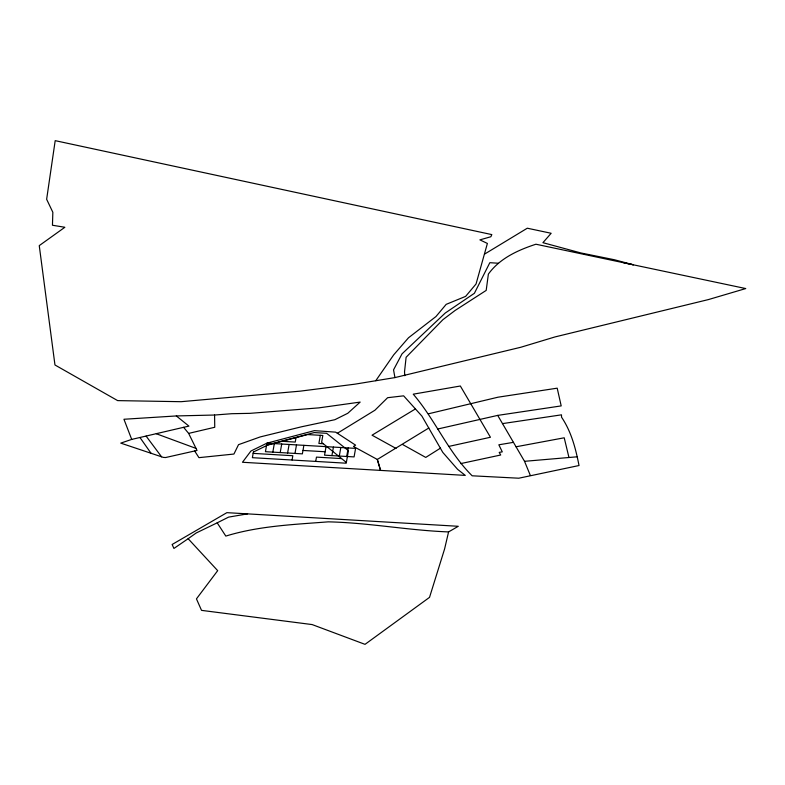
<?xml version="1.0" encoding="UTF-8"?>
<svg xmlns="http://www.w3.org/2000/svg" width="785" height="785" viewBox="0 0 785 785"><rect width="100%" height="100%" fill="white"/><g stroke="black" fill="none" stroke-linecap="round" stroke-linejoin="round"><path stroke-width="1.18" d="M194.67 450.992L198.939 457.655L233.93 454.044L238.522 444.663L260.198 436.931L301.489 426.795L334.822 419.72L347.784 413.283L360.158 402.087L318.906 407.866L250.013 413.342L231.742 413.705L214.58 415.029L214.747 427.275L188.645 433.399L183.602 427.315L131.703 439.404L120.762 443.123L163.339 457.4L165.596 457.537L197.025 450.443L188.645 433.399M272.827 452.131L274.328 443.594M280.206 452.562L281.717 444.035M287.595 452.994L289.106 444.467M292.069 460.02L292.834 455.722L253.153 453.377M296.033 437.608L295.238 442.073L282.06 441.298M294.983 453.436L296.495 444.899M303.883 445.34L302.372 453.867L265.438 451.689L266.939 443.162L314.412 430.631L335.656 432.152L355.595 445.154L353.495 446.459L377.31 459.46L380.588 470.401L377.31 459.46L428.816 428.002M315.707 461.413L316.473 457.115L341.544 458.587M320.319 435.312L318.887 443.466L323.322 443.721M326.04 446.645L324.539 455.172L354.084 456.909L355.595 448.382L266.939 443.162L250.935 451.012L242.467 462.267L465.279 475.396L457.606 469.342L442.779 452.386L421.908 416.109L403.627 395.836L387.623 397.701L374.916 410.231L337.364 433.271M331.918 455.604L333.429 447.077M339.306 456.046L340.818 447.509M346.695 456.477L348.206 447.95M448.578 531.916L444.604 548.921L429.532 597.356L365.025 644.348L312.145 624.575L201.529 610.367L196.446 598.867L217.69 570.656L188.145 538.706L173.936 548.44L172.131 544.486L226.894 512.654L458.273 526.293L448.578 531.916C408.298 530.405 368.538 522.702 328.277 521.848C293.904 524.527 258.981 525.871 225.815 536.086L217.19 522.83L196.23 532.966L188.145 538.706M375.779 380.705L393.736 354.81L408.504 337.776L435.979 316.532L446.184 304.354L465.652 296.367L476.053 283.964L487.387 243.438L479.91 239.867L490.841 236.746L491.822 234.597L55.195 140.652L46.639 199.282L52.84 212.274L52.458 225.246L64.87 227.267L39.25 245.626L54.96 364.976L117.652 400.615L181.109 401.694L300.272 391.146L354.673 384.208L394.933 377.595L520.828 347.255L555.024 336.922L708.423 299.576L745.75 288.556L535.929 244.223C518.021 250.081 499.721 258.353 488.378 274.102L486.19 290.401L455.094 310.467L442.926 319.672L406.11 357.273L404.53 371.786L404.766 375.73M440.513 448.117L425.745 457.42L402.577 444.506M415.226 409.054L372.041 435.194L396.033 448.441M484.639 254.065L527.294 228.209L551.158 233.273L542.926 242.683L580.851 252.947L614.4 259.747L633.407 264.8L623.702 262.769M217.19 522.83L228.592 517.119L247.599 513.861M267.518 445.134L307.563 434.566L322.831 435.459L321.614 442.357L346.352 462.424M448.951 446.38L490.439 437.265L460.344 386.014L413.234 394.178C435.214 419.681 448.098 451.993 472.158 475.798L518.787 478.212L579.026 465.525C575.68 448.569 571.382 431.74 561.55 417.188L561.481 414.833L502.508 423.615M428.394 413.813L497.994 397.2L557.203 388.173L561.196 405.904L497.7 415.393L437.745 429.012M183.602 427.315L188.94 426.127L176.34 415.942L123.951 419.259L131.703 439.404M460.658 463.611L500.712 455.006L499.191 452.386L502.282 451.866L498.838 444.801L513.439 442.347M516.039 446.783L564.219 437.795L568.958 457.498M497.7 415.393L524.527 461.315L576.926 456.821M176.34 415.942L214.58 415.029M302.971 450.453L325.137 451.758M498.289 263.24L489.83 262.69L474.395 293.286L445.242 313.029L402.018 353.868L393.55 369.863L394.933 377.595M156.323 433.752L196.024 448.402M146.118 436.107L161.563 456.801M140.005 437.569L151.044 453.279M524.527 461.315L530.346 475.465M253.378 452.062L252.387 457.684L346.214 463.209L348.422 450.698L326.609 433.3L314.216 432.564L268.558 444.624L253.378 452.062"/></g></svg>
